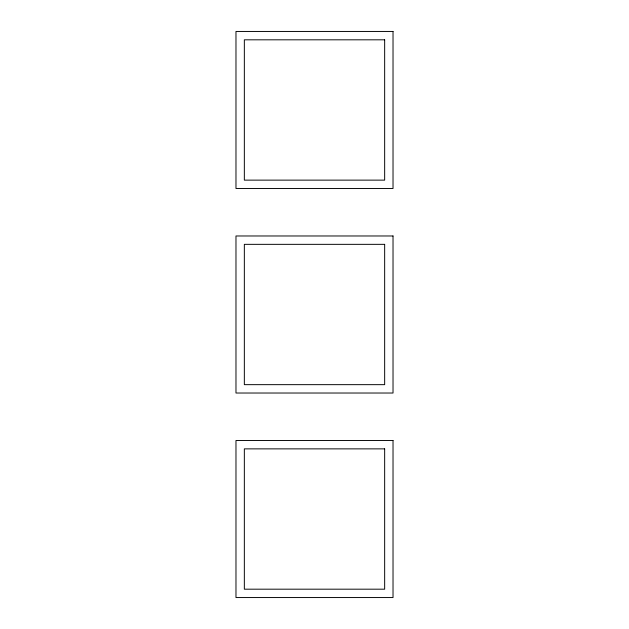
<?xml version="1.0" encoding="UTF-8"?>
<svg xmlns="http://www.w3.org/2000/svg" width="629" height="629" viewBox="0 0 629 629"><rect width="100%" height="100%" fill="white"/><g stroke="black" fill="none" stroke-linecap="round" stroke-linejoin="round"><path stroke-width="0.94" d="M393.023 31.45L235.977 31.45L235.977 188.488L393.023 188.488L393.023 31.45M384.657 39.816L244.343 39.816L244.343 180.13L384.657 180.13L384.657 39.816M393.023 235.977L235.977 235.977L235.977 393.023L393.023 393.023L393.023 235.977M384.657 244.343L244.343 244.343L244.343 384.657L384.657 384.657L384.657 244.343M393.023 440.512L235.977 440.512L235.977 597.55L393.023 597.55L393.023 440.512M384.657 448.87L244.343 448.87L244.343 589.184L384.657 589.184L384.657 448.87"/></g></svg>
